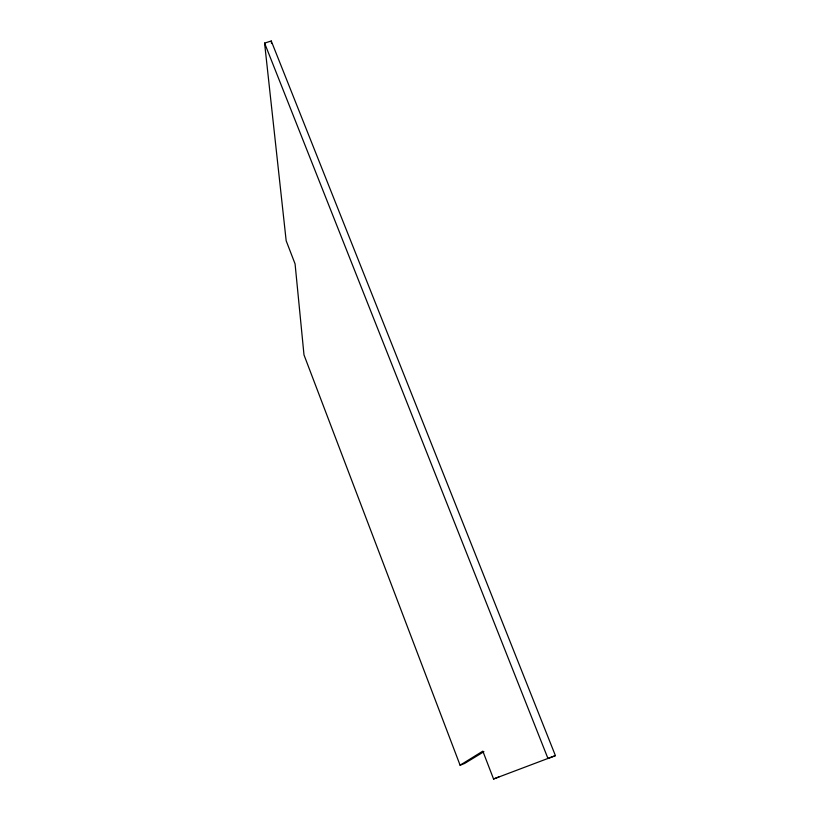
<?xml version="1.0" encoding="UTF-8"?>
<svg xmlns="http://www.w3.org/2000/svg" width="820" height="820" viewBox="0 0 820 820"><rect width="100%" height="100%" fill="white"/><g stroke="black" fill="none" stroke-linecap="round" stroke-linejoin="round"><path stroke-width="1.23" d="M460.092 765.203L482.826 751.14L493.558 779L555.417 755.63L271.266 41L264.583 43.101L286.17 240.772L295.077 263.896L303.994 354.916L460.092 765.203L464.571 763.481L483.923 751.694M493.558 779L498.98 776.899M555.417 755.63L547.975 758.51L264.583 43.101M271.266 41L271.522 43.542"/></g></svg>
